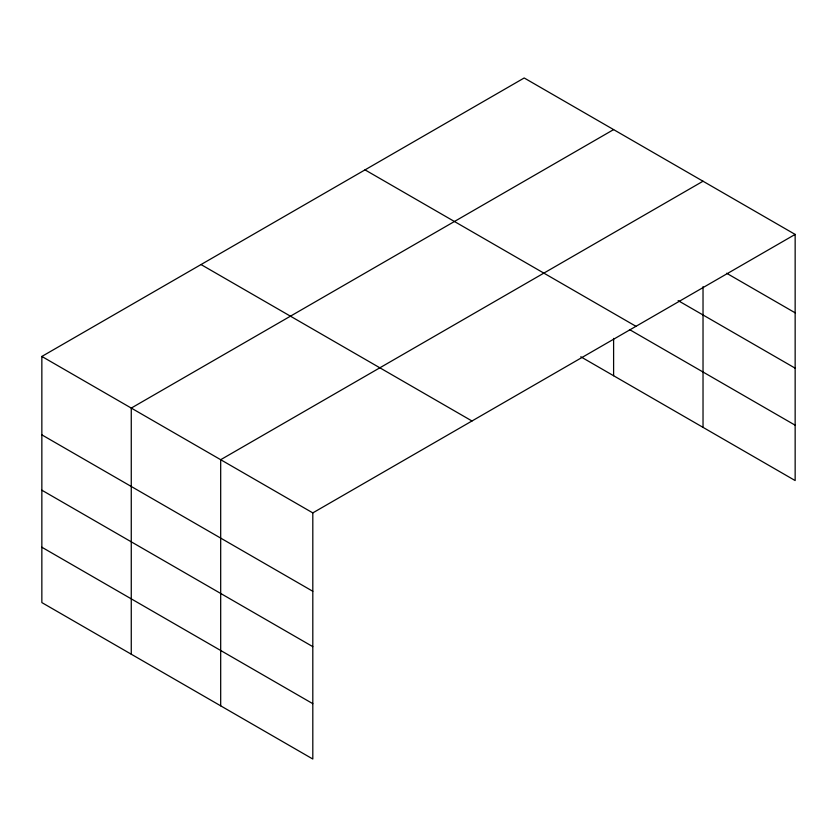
<?xml version="1.0" encoding="UTF-8"?>
<svg xmlns="http://www.w3.org/2000/svg" width="837" height="837" viewBox="0 0 837 837"><rect width="100%" height="100%" fill="white"/><g stroke="black" fill="none" stroke-linecap="round" stroke-linejoin="round"><path stroke-width="1.26" d="M41.85 356.447L312.808 512.893L312.808 759.023L41.85 602.588L41.85 356.447L524.192 77.977L795.15 234.412L795.15 480.553L580.784 356.782M613.605 129.599L131.263 408.079L131.263 654.21M703.028 181.221L220.686 459.701L220.686 705.832M312.808 512.893L795.15 234.412M726.621 273.249L795.15 312.818M678.116 300.598L795.15 368.165M365.016 169.869L635.974 326.315M629.455 329.537L795.15 425.196M201.026 264.555L471.984 420.99M41.85 434.853L312.808 591.288M41.85 490.2L312.808 646.645M41.85 547.231L312.808 703.676M703.028 286.662L703.028 427.362M613.605 338.41L613.605 375.74"/></g></svg>
